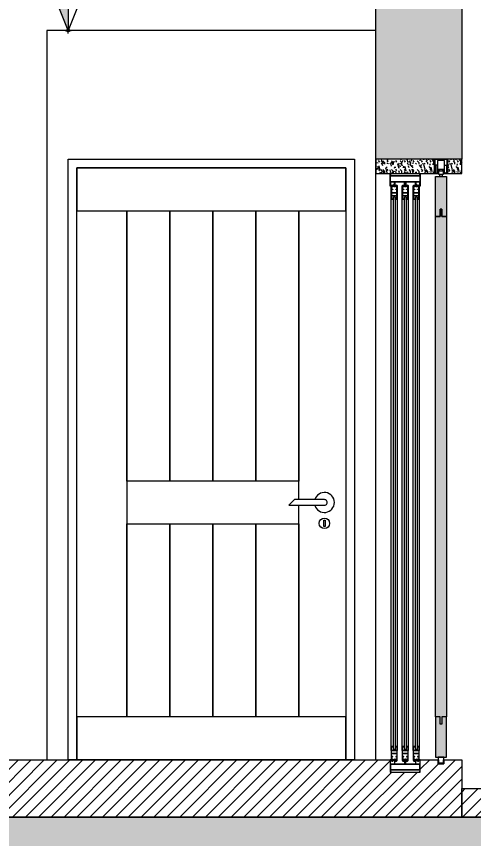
# Model space of a CAD drawing. Header units: metres. Extents: x -197 to 1099, y -24 to 14.
# Drawn here: x 946.959 to 948.556, y 3.225 to 6.099 of the extents above; entities that cross this region are included whole.
import ezdxf
from ezdxf.enums import TextEntityAlignment as Align

# ---------------------------------------------------------------- set-up
doc = ezdxf.new("R2010")
doc.units = ezdxf.units.M
doc.header["$LTSCALE"] = 0.001
doc.header["$PDMODE"] = 34
doc.header["$PDSIZE"] = 0.01
doc.layers.get('0').update_dxf_attribs({"lineweight": 13, "true_color": 0x000000})
for name, color, linetype, lineweight, true_color in [('Jach-Anotaciones-CalidaddeLínea 0.09', 7, 'Continuous', 9, 0x000000), ('Jach-Anotaciones-Hatch-Lum100%', 7, 'Continuous', 13, 0x000000), ('Jach-Anotaciones-Hatch-Lum30%', 7, 'Continuous', 13, 0xb3b3b3), ('Jach-Anotaciones-Hatch-Lum50%', 9, 'Continuous', 13, 0x808080), ('Jach-Anotaciones-Hatch-Lum60%', 7, 'Continuous', 13, 0x666666), ('Jach-Anotaciones-LineasDetalle0.09mm', 7, 'Continuous', 15, 0x000000), ('Jach-Anotaciones-LineasDetalle0.15mm', 7, 'Continuous', 15, 0x000000), ('Jach-Anotaciones-LineasDetalle0.18mm', 7, 'Continuous', 18, 0x000000), ('JACH-Anotaciones-Textos-Lum75% @ 0.075', 7, 'Continuous', 13, 0x404040)]:
    doc.layers.add(name, color=color, linetype=linetype, lineweight=lineweight, true_color=true_color)
doc.styles.add('02a-Calibri-JACH(1.8mm)', font='calibri.ttf', dxfattribs={"height": 2.2})

# ---------------------------------------------------------------- blocks, each defined once
blk = doc.blocks.new('A$Cb6ad2e18')
at = {"layer": 'Jach-Anotaciones-Hatch-Lum30%', "ltscale": 100}
h = blk.add_hatch(color=256, dxfattribs=at)
h.dxf.hatch_style = 1
h.paths.add_polyline_path([(-0.0695, -0.175), (-0.0695, -0.2), (-0.0535, -0.2), (-0.0535, -1.95), (-0.0695, -1.95), (-0.0695, -1.975), (-0.0755, -1.975), (-0.0755, -1.95), (-0.0915, -1.95), (-0.0915, -0.2), (-0.0755, -0.2), (-0.0755, -0.175)])
at = {"layer": 'Jach-Anotaciones-Hatch-Lum50%', "ltscale": 100}
h = blk.add_hatch(dxfattribs=at)
h.set_pattern_fill('PATRON00011', color=256, scale=0.03, pattern_type=2)
h.set_pattern_definition([(333.4349, (-11.106836, 60.486254), (-0.0299999747, 0.0300000393), [0.00402492, -0.06305712]), (284.5742, (-11.103236, 60.484454), (-0.20999978675, 0.8100000662596), [0.01549872, -1.53437226]), (252.4744, (-11.099336, 60.499454), (-0.15000024805, -0.47999990738), [0.00597747, -0.5917683]), (315, (-11.101136, 60.493754), (0.030000009, -7e-18), [0.00763674, -0.03478965]), (270, (-11.095736, 60.488354), (0.03, -0.03), [0.0057, -0.0243]), (309.0939, (-11.095736, 60.482654), (0.27000024094, -0.329999817302), [0.01236933, -0.60609654]), (270, (-11.087936, 60.473054), (0.03, -0.03), [0.0036, -0.0264]), (287.5256, (-11.087936, 60.499454), (-0.15000024805, 0.47999990738), [0.00597747, -0.5917683]), (303.6901, (-11.086136, 60.493754), (-0.03000004, 0.0599999867), [0.00648999, -0.10167654]), (339.7751, (-11.082536, 60.488354), (0.32999991793, -0.120000250068), [0.00607455, -0.60137916])])
h.paths.add_polyline_path([(-0.095, 0), (-0.3, 0), (-0.3, -0.05), (-0.095, -0.05)])
h = blk.add_hatch(dxfattribs=at)
h.set_pattern_fill('PATRON00011', color=256, scale=0.03, pattern_type=2)
h.set_pattern_definition([(333.4349, (-11.011836, 60.486254), (-0.0299999747, 0.0300000393), [0.00402492, -0.06305712]), (284.5742, (-11.008236, 60.4844541), (-0.20999978675, 0.8100000662596), [0.01549872, -1.53437226]), (252.4744, (-11.004336, 60.4994541), (-0.15000024805, -0.47999990738), [0.00597747, -0.5917683]), (315, (-11.006136, 60.493754), (0.030000009, -7e-18), [0.00763674, -0.03478965]), (270, (-11.000736, 60.488354), (0.03, -0.03), [0.0057, -0.0243]), (309.0939, (-11.000736, 60.4826541), (0.27000024094, -0.329999817302), [0.01236933, -0.60609654]), (270, (-10.992936, 60.473054), (0.03, -0.03), [0.0036, -0.0264]), (287.5256, (-10.992936, 60.4994541), (-0.15000024805, 0.47999990738), [0.00597747, -0.5917683]), (303.6901, (-10.991136, 60.493754), (-0.03000004, 0.0599999867), [0.00648999, -0.10167654]), (339.7751, (-10.987536, 60.4883541), (0.32999991793, -0.120000250068), [0.00607455, -0.60137916])])
h.paths.add_polyline_path([(0, 0), (-0.05, 0), (-0.05, -0.05), (0, -0.05)])
for points in [[(-0.0915, -0.06), (-0.0535, -0.06), (-0.0535, -0.2), (-0.0915, -0.2)], [(-0.0915, -2.09), (-0.0535, -2.09), (-0.0535, -1.95), (-0.0695, -1.95), (-0.0695, -1.975), (-0.0755, -1.975), (-0.0755, -1.95), (-0.0915, -1.95)]]:
    blk.add_hatch(color=256, dxfattribs=at).paths.add_polyline_path(points)
for points in [[(-0.2461, -0.1174), (-0.2257, -0.1174), (-0.2257, -2.0667), (-0.2461, -2.0667)], [(-0.2077, -0.1174), (-0.1873, -0.1174), (-0.1873, -2.0667), (-0.2077, -2.0667)], [(-0.1693, -0.1174), (-0.1489, -0.1174), (-0.1489, -2.0667), (-0.1693, -2.0667)]]:
    blk.add_lwpolyline(points, close=True, dxfattribs=at)
at = {"layer": 'Jach-Anotaciones-LineasDetalle0.09mm', "ltscale": 100}
for points in [[(-0.095, 0), (-0.3, 0), (-0.3, -0.05), (-0.095, -0.05)], [(0, 0), (-0.05, 0), (-0.05, -0.05), (0, -0.05)], [(-0.0602, -0.0233), (-0.0602, -0.0043), (-0.0848, -0.0043), (-0.0848, -0.0344), (-0.0602, -0.0344)], [(-0.0653, -0.0536), (-0.0798, -0.0536), (-0.0798, -0.0406), (-0.0653, -0.0406)]]:
    blk.add_lwpolyline(points, close=True, dxfattribs=at)
for points in [[(-0.0653, -0.0389), (-0.0634, -0.0389), (-0.0634, -0.05), (-0.05, -0.05), (-0.05, 0), (-0.095, 0), (-0.095, -0.05), (-0.0816, -0.05), (-0.0816, -0.0389), (-0.0798, -0.0389)], [(-0.0653, -0.0379), (-0.0653, -0.0379), (-0.0625, -0.0379), (-0.0625, -0.0379), (-0.0625, -0.049), (-0.051, -0.049), (-0.051, -0.001), (-0.094, -0.001), (-0.094, -0.049), (-0.0825, -0.049), (-0.0825, -0.0379), (-0.0798, -0.0379)], [(-0.0769, -0.0406), (-0.0769, -0.0344), (-0.0681, -0.0344), (-0.0681, -0.0406)], [(-0.0681, -0.0536), (-0.0681, -0.06), (-0.0769, -0.06), (-0.0769, -0.0536)]]:
    blk.add_lwpolyline(points, dxfattribs=at)
for points in [[(-0.089, -0.0483), (-0.0876, -0.0483, 0.414214), (-0.0848, -0.0455), (-0.0848, -0.0233, 0.414214), (-0.0876, -0.0205), (-0.089, -0.0205, 0.414214), (-0.0917, -0.0233), (-0.0917, -0.0455, 0.414214)], [(-0.056, -0.0483), (-0.0574, -0.0483, -0.414214), (-0.0602, -0.0455), (-0.0602, -0.0233, -0.414214), (-0.0574, -0.0205), (-0.056, -0.0205, -0.414214), (-0.0532, -0.0233), (-0.0532, -0.0455, -0.414214)], [(-0.056, -0.0483), (-0.0574, -0.0483, -0.414214), (-0.0602, -0.0455), (-0.0602, -0.0233, -0.414214), (-0.0574, -0.0205), (-0.056, -0.0205, -0.414214), (-0.0532, -0.0233), (-0.0532, -0.0455, -0.414214)]]:
    blk.add_lwpolyline(points, format="xyb", close=True, dxfattribs=at)
at = {"layer": 'Jach-Anotaciones-LineasDetalle0.15mm', "ltscale": 100}
for points in [[(-0.1975, -0.0574), (-0.146, -0.0574), (-0.146, -0.053), (-0.1464, -0.053, -0.276383), (-0.1482, -0.0519, -0.829157), (-0.1473, -0.0514, 0.276383), (-0.1464, -0.052), (-0.146, -0.052), (-0.146, -0.05), (-0.145, -0.05), (-0.145, -0.0945), (-0.146, -0.0945), (-0.146, -0.08), (-0.1603, -0.08), (-0.1603, -0.0945, 1), (-0.1579, -0.0945), (-0.1579, -0.0887), (-0.1569, -0.0887), (-0.1569, -0.0945, -1), (-0.1613, -0.0945), (-0.1613, -0.08), (-0.1953, -0.08), (-0.1953, -0.0945, -0.414214), (-0.1975, -0.0967, -0.414214), (-0.1997, -0.0945), (-0.1997, -0.08), (-0.2337, -0.08), (-0.2337, -0.0945, -1), (-0.2381, -0.0945), (-0.2381, -0.0887), (-0.2371, -0.0887), (-0.2371, -0.0945, 1), (-0.2347, -0.0945), (-0.2347, -0.08), (-0.249, -0.08), (-0.249, -0.0945), (-0.25, -0.0945), (-0.25, -0.05), (-0.249, -0.05), (-0.249, -0.052), (-0.2486, -0.052, 0.276383), (-0.2477, -0.0514, -0.829157), (-0.2468, -0.0519, -0.276383), (-0.2486, -0.053), (-0.249, -0.053), (-0.249, -0.0574)], [(-0.1975, -0.08), (-0.1987, -0.08), (-0.1987, -0.0945, 0.414214), (-0.1975, -0.0957, 0.414214), (-0.1963, -0.0945), (-0.1963, -0.08)], [(-0.1975, -2.1349), (-0.146, -2.1349), (-0.146, -2.1394), (-0.1464, -2.1394, 0.276383), (-0.1482, -2.1405, 0.829157), (-0.1473, -2.1409, -0.276383), (-0.1464, -2.1403), (-0.146, -2.1403), (-0.146, -2.1423), (-0.145, -2.1423), (-0.145, -2.1), (-0.146, -2.1), (-0.146, -2.1152), (-0.1603, -2.1152), (-0.1603, -2.1, -1), (-0.1579, -2.1), (-0.1579, -2.1019), (-0.1569, -2.1019), (-0.1569, -2.1, 1), (-0.1613, -2.1), (-0.1613, -2.1152), (-0.1953, -2.1152), (-0.1953, -2.1, 0.414214), (-0.1975, -2.0978, 0.414214), (-0.1997, -2.1), (-0.1997, -2.1152), (-0.2337, -2.1152), (-0.2337, -2.1, 1), (-0.2381, -2.1), (-0.2381, -2.1019), (-0.2371, -2.1019), (-0.2371, -2.1, -1), (-0.2347, -2.1), (-0.2347, -2.1152), (-0.249, -2.1152), (-0.249, -2.1), (-0.25, -2.1), (-0.25, -2.1423), (-0.249, -2.1423), (-0.249, -2.1403), (-0.2486, -2.1403, -0.276383), (-0.2477, -2.1409, 0.829157), (-0.2468, -2.1405, 0.276383), (-0.2486, -2.1394), (-0.249, -2.1394), (-0.249, -2.1349)], [(-0.1975, -2.1152), (-0.1987, -2.1152), (-0.1987, -2.1, -0.414214), (-0.1975, -2.0988, -0.414214), (-0.1963, -2.1), (-0.1963, -2.1152)]]:
    blk.add_lwpolyline(points, format="xyb", close=True, dxfattribs=at)
for points in [[(-0.1997, -0.079), (-0.249, -0.079), (-0.249, -0.0584), (-0.1975, -0.0584), (-0.146, -0.0584), (-0.146, -0.079)], [(-0.0625, -2.091), (-0.0825, -2.091), (-0.0825, -2.09), (-0.0625, -2.09)], [(-0.0635, -2.1112), (-0.0815, -2.1112), (-0.0815, -2.091), (-0.0635, -2.091)], [(-0.1997, -2.1162), (-0.249, -2.1162), (-0.249, -2.134), (-0.1975, -2.134), (-0.146, -2.134), (-0.146, -2.1162)], [(-0.0815, -2.1), (-0.0815, -2.113), (-0.0635, -2.113), (-0.0635, -2.1), (-0.0625, -2.1), (-0.0625, -2.114), (-0.0825, -2.114), (-0.0825, -2.1)]]:
    blk.add_lwpolyline(points, close=True, dxfattribs=at)
at = {"layer": 'Jach-Anotaciones-LineasDetalle0.18mm', "ltscale": 100}
for points in [[(-0.0915, -0.06), (-0.0535, -0.06), (-0.0535, -0.2), (-0.0695, -0.2), (-0.0695, -0.175), (-0.0755, -0.175), (-0.0755, -0.2), (-0.0915, -0.2)], [(-0.0695, -0.175), (-0.0695, -0.2), (-0.0535, -0.2), (-0.0535, -1.95), (-0.0695, -1.95), (-0.0695, -1.975), (-0.0755, -1.975), (-0.0755, -1.95), (-0.0915, -1.95), (-0.0915, -0.2), (-0.0755, -0.2), (-0.0755, -0.175)], [(-0.0915, -2.09), (-0.0535, -2.09), (-0.0535, -1.95), (-0.0695, -1.95), (-0.0695, -1.975), (-0.0755, -1.975), (-0.0755, -1.95), (-0.0915, -1.95)]]:
    blk.add_lwpolyline(points, close=True, dxfattribs=at)
at = {"ltscale": 100}
for points in [[(-0.239, -0.1319), (-0.2329, -0.1319), (-0.2329, -2.0633), (-0.239, -2.0633)], [(-0.2005, -0.1319), (-0.1945, -0.1319), (-0.1945, -2.0633), (-0.2005, -2.0633)], [(-0.1621, -0.1319), (-0.156, -0.1319), (-0.156, -2.0633), (-0.1621, -2.0633)]]:
    blk.add_wipeout(points, dxfattribs=at).dxf.layer = 'Jach-Anotaciones-Hatch-Lum50%'
at = {"layer": 'Jach-Anotaciones-LineasDetalle0.15mm', "ltscale": 100}
for points in [[(-0.2268, -0.1164), (-0.2268, -0.1058), (-0.2309, -0.1058), (-0.2309, -0.1048), (-0.2268, -0.1048), (-0.2268, -0.0937, 0.372825), (-0.2288, -0.0913), (-0.2288, -0.0967), (-0.2298, -0.0967), (-0.231, -0.0967), (-0.231, -0.0951, -1), (-0.2303, -0.0951), (-0.2303, -0.096), (-0.2298, -0.096), (-0.2298, -0.091), (-0.2303, -0.091), (-0.2303, -0.0918, -1), (-0.231, -0.0918), (-0.231, -0.0903), (-0.2291, -0.0903), (-0.2291, -0.0903, -0.414214), (-0.2257, -0.0937), (-0.2257, -0.1377, -0.414214), (-0.2291, -0.1411), (-0.2318, -0.1411), (-0.2318, -0.1377), (-0.2308, -0.1377), (-0.2308, -0.1401), (-0.2291, -0.1401, 0.414214), (-0.2268, -0.1377), (-0.2268, -0.1278), (-0.245, -0.1278), (-0.245, -0.1377, 0.414214), (-0.2427, -0.1401), (-0.241, -0.1401), (-0.241, -0.1377), (-0.24, -0.1377), (-0.24, -0.1411), (-0.2427, -0.1411, -0.414214), (-0.2461, -0.1377), (-0.2461, -0.0937, -0.414214), (-0.2427, -0.0903), (-0.2427, -0.0903), (-0.2408, -0.0903), (-0.2408, -0.0918, -1), (-0.2415, -0.0918), (-0.2415, -0.091), (-0.242, -0.091), (-0.242, -0.096), (-0.2415, -0.096), (-0.2415, -0.0951, -1), (-0.2408, -0.0951), (-0.2408, -0.0967), (-0.242, -0.0967), (-0.243, -0.0967), (-0.243, -0.0913, 0.372825), (-0.245, -0.0937), (-0.245, -0.1048), (-0.2409, -0.1048), (-0.2409, -0.1058), (-0.245, -0.1058), (-0.245, -0.1164)], [(-0.1884, -0.1164), (-0.1884, -0.1058), (-0.1925, -0.1058), (-0.1925, -0.1048), (-0.1884, -0.1048), (-0.1884, -0.0937, 0.372825), (-0.1904, -0.0913), (-0.1904, -0.0967), (-0.1914, -0.0967), (-0.1926, -0.0967), (-0.1926, -0.0951, -1), (-0.1919, -0.0951), (-0.1919, -0.096), (-0.1914, -0.096), (-0.1914, -0.091), (-0.1919, -0.091), (-0.1919, -0.0918, -1), (-0.1926, -0.0918), (-0.1926, -0.0903), (-0.1907, -0.0903), (-0.1907, -0.0903, -0.414214), (-0.1873, -0.0937), (-0.1873, -0.1377, -0.414214), (-0.1907, -0.1411), (-0.1934, -0.1411), (-0.1934, -0.1377), (-0.1924, -0.1377), (-0.1924, -0.1401), (-0.1907, -0.1401, 0.414214), (-0.1884, -0.1377), (-0.1884, -0.1278), (-0.2066, -0.1278), (-0.2066, -0.1377, 0.414214), (-0.2043, -0.1401), (-0.2026, -0.1401), (-0.2026, -0.1377), (-0.2016, -0.1377), (-0.2016, -0.1411), (-0.2043, -0.1411, -0.414214), (-0.2077, -0.1377), (-0.2077, -0.0937, -0.414214), (-0.2043, -0.0903), (-0.2043, -0.0903), (-0.2024, -0.0903), (-0.2024, -0.0918, -1), (-0.2031, -0.0918), (-0.2031, -0.091), (-0.2036, -0.091), (-0.2036, -0.096), (-0.2031, -0.096), (-0.2031, -0.0951, -1), (-0.2024, -0.0951), (-0.2024, -0.0967), (-0.2036, -0.0967), (-0.2046, -0.0967), (-0.2046, -0.0913, 0.372825), (-0.2066, -0.0937), (-0.2066, -0.1048), (-0.2025, -0.1048), (-0.2025, -0.1058), (-0.2066, -0.1058), (-0.2066, -0.1164)], [(-0.15, -0.1164), (-0.15, -0.1058), (-0.1541, -0.1058), (-0.1541, -0.1048), (-0.15, -0.1048), (-0.15, -0.0937, 0.372825), (-0.152, -0.0913), (-0.152, -0.0967), (-0.153, -0.0967), (-0.1542, -0.0967), (-0.1542, -0.0951, -1), (-0.1535, -0.0951), (-0.1535, -0.096), (-0.153, -0.096), (-0.153, -0.091), (-0.1535, -0.091), (-0.1535, -0.0918, -1), (-0.1542, -0.0918), (-0.1542, -0.0903), (-0.1523, -0.0903), (-0.1523, -0.0903, -0.414214), (-0.1489, -0.0937), (-0.1489, -0.1377, -0.414214), (-0.1523, -0.1411), (-0.155, -0.1411), (-0.155, -0.1377), (-0.154, -0.1377), (-0.154, -0.1401), (-0.1523, -0.1401, 0.414214), (-0.15, -0.1377), (-0.15, -0.1278), (-0.1682, -0.1278), (-0.1682, -0.1377, 0.414214), (-0.1659, -0.1401), (-0.1642, -0.1401), (-0.1642, -0.1377), (-0.1632, -0.1377), (-0.1632, -0.1411), (-0.1659, -0.1411, -0.414214), (-0.1693, -0.1377), (-0.1693, -0.0937, -0.414214), (-0.1659, -0.0903), (-0.1659, -0.0903), (-0.164, -0.0903), (-0.164, -0.0918, -1), (-0.1647, -0.0918), (-0.1647, -0.091), (-0.1652, -0.091), (-0.1652, -0.096), (-0.1647, -0.096), (-0.1647, -0.0951, -1), (-0.164, -0.0951), (-0.164, -0.0967), (-0.1652, -0.0967), (-0.1662, -0.0967), (-0.1662, -0.0913, 0.372825), (-0.1682, -0.0937), (-0.1682, -0.1048), (-0.1641, -0.1048), (-0.1641, -0.1058), (-0.1682, -0.1058), (-0.1682, -0.1164)], [(-0.2268, -2.0781), (-0.2268, -2.0887), (-0.2309, -2.0887), (-0.2309, -2.0897), (-0.2268, -2.0897), (-0.2268, -2.1008, -0.372825), (-0.2288, -2.1032), (-0.2288, -2.0978), (-0.2298, -2.0978), (-0.231, -2.0978), (-0.231, -2.0994, 1), (-0.2303, -2.0994), (-0.2303, -2.0985), (-0.2298, -2.0985), (-0.2298, -2.1035), (-0.2303, -2.1035), (-0.2303, -2.1027, 1), (-0.231, -2.1027), (-0.231, -2.1042), (-0.2291, -2.1042), (-0.2291, -2.1042, 0.414214), (-0.2257, -2.1008), (-0.2257, -2.0568, 0.414214), (-0.2291, -2.0534), (-0.2318, -2.0534), (-0.2318, -2.0568), (-0.2308, -2.0568), (-0.2308, -2.0544), (-0.2291, -2.0544, -0.414214), (-0.2268, -2.0568), (-0.2268, -2.0667), (-0.245, -2.0667), (-0.245, -2.0568, -0.414214), (-0.2427, -2.0544), (-0.241, -2.0544), (-0.241, -2.0568), (-0.24, -2.0568), (-0.24, -2.0534), (-0.2427, -2.0534, 0.414214), (-0.2461, -2.0568), (-0.2461, -2.1008, 0.414214), (-0.2427, -2.1042), (-0.2427, -2.1042), (-0.2408, -2.1042), (-0.2408, -2.1027, 1), (-0.2415, -2.1027), (-0.2415, -2.1035), (-0.242, -2.1035), (-0.242, -2.0985), (-0.2415, -2.0985), (-0.2415, -2.0994, 1), (-0.2408, -2.0994), (-0.2408, -2.0978), (-0.242, -2.0978), (-0.243, -2.0978), (-0.243, -2.1032, -0.372825), (-0.245, -2.1008), (-0.245, -2.0897), (-0.2409, -2.0897), (-0.2409, -2.0887), (-0.245, -2.0887), (-0.245, -2.0781)], [(-0.1884, -2.0781), (-0.1884, -2.0887), (-0.1925, -2.0887), (-0.1925, -2.0897), (-0.1884, -2.0897), (-0.1884, -2.1008, -0.372825), (-0.1904, -2.1032), (-0.1904, -2.0978), (-0.1914, -2.0978), (-0.1926, -2.0978), (-0.1926, -2.0994, 1), (-0.1919, -2.0994), (-0.1919, -2.0985), (-0.1914, -2.0985), (-0.1914, -2.1035), (-0.1919, -2.1035), (-0.1919, -2.1027, 1), (-0.1926, -2.1027), (-0.1926, -2.1042), (-0.1907, -2.1042), (-0.1907, -2.1042, 0.414214), (-0.1873, -2.1008), (-0.1873, -2.0568, 0.414214), (-0.1907, -2.0534), (-0.1934, -2.0534), (-0.1934, -2.0568), (-0.1924, -2.0568), (-0.1924, -2.0544), (-0.1907, -2.0544, -0.414214), (-0.1884, -2.0568), (-0.1884, -2.0667), (-0.2066, -2.0667), (-0.2066, -2.0568, -0.414214), (-0.2043, -2.0544), (-0.2026, -2.0544), (-0.2026, -2.0568), (-0.2016, -2.0568), (-0.2016, -2.0534), (-0.2043, -2.0534, 0.414214), (-0.2077, -2.0568), (-0.2077, -2.1008, 0.414214), (-0.2043, -2.1042), (-0.2043, -2.1042), (-0.2024, -2.1042), (-0.2024, -2.1027, 1), (-0.2031, -2.1027), (-0.2031, -2.1035), (-0.2036, -2.1035), (-0.2036, -2.0985), (-0.2031, -2.0985), (-0.2031, -2.0994, 1), (-0.2024, -2.0994), (-0.2024, -2.0978), (-0.2036, -2.0978), (-0.2046, -2.0978), (-0.2046, -2.1032, -0.372825), (-0.2066, -2.1008), (-0.2066, -2.0897), (-0.2025, -2.0897), (-0.2025, -2.0887), (-0.2066, -2.0887), (-0.2066, -2.0781)], [(-0.15, -2.0781), (-0.15, -2.0887), (-0.1541, -2.0887), (-0.1541, -2.0897), (-0.15, -2.0897), (-0.15, -2.1008, -0.372825), (-0.152, -2.1032), (-0.152, -2.0978), (-0.153, -2.0978), (-0.1542, -2.0978), (-0.1542, -2.0994, 1), (-0.1535, -2.0994), (-0.1535, -2.0985), (-0.153, -2.0985), (-0.153, -2.1035), (-0.1535, -2.1035), (-0.1535, -2.1027, 1), (-0.1542, -2.1027), (-0.1542, -2.1042), (-0.1523, -2.1042), (-0.1523, -2.1042, 0.414214), (-0.1489, -2.1008), (-0.1489, -2.0568, 0.414214), (-0.1523, -2.0534), (-0.155, -2.0534), (-0.155, -2.0568), (-0.154, -2.0568), (-0.154, -2.0544), (-0.1523, -2.0544, -0.414214), (-0.15, -2.0568), (-0.15, -2.0667), (-0.1682, -2.0667), (-0.1682, -2.0568, -0.414214), (-0.1659, -2.0544), (-0.1642, -2.0544), (-0.1642, -2.0568), (-0.1632, -2.0568), (-0.1632, -2.0534), (-0.1659, -2.0534, 0.414214), (-0.1693, -2.0568), (-0.1693, -2.1008, 0.414214), (-0.1659, -2.1042), (-0.1659, -2.1042), (-0.164, -2.1042), (-0.164, -2.1027, 1), (-0.1647, -2.1027), (-0.1647, -2.1035), (-0.1652, -2.1035), (-0.1652, -2.0985), (-0.1647, -2.0985), (-0.1647, -2.0994, 1), (-0.164, -2.0994), (-0.164, -2.0978), (-0.1652, -2.0978), (-0.1662, -2.0978), (-0.1662, -2.1032, -0.372825), (-0.1682, -2.1008), (-0.1682, -2.0897), (-0.1641, -2.0897), (-0.1641, -2.0887), (-0.1682, -2.0887), (-0.1682, -2.0781)]]:
    blk.add_lwpolyline(points, format="xyb", close=True, dxfattribs=at)
for points in [[(-0.2268, -0.1268), (-0.2268, -0.1174), (-0.245, -0.1174), (-0.245, -0.1268)], [(-0.239, -0.1319), (-0.2329, -0.1319), (-0.2329, -2.0633), (-0.239, -2.0633)], [(-0.1884, -0.1268), (-0.1884, -0.1174), (-0.2066, -0.1174), (-0.2066, -0.1268)], [(-0.2005, -0.1319), (-0.1945, -0.1319), (-0.1945, -2.0633), (-0.2005, -2.0633)], [(-0.15, -0.1268), (-0.15, -0.1174), (-0.1682, -0.1174), (-0.1682, -0.1268)], [(-0.1621, -0.1319), (-0.156, -0.1319), (-0.156, -2.0633), (-0.1621, -2.0633)], [(-0.2268, -2.0677), (-0.2268, -2.0771), (-0.245, -2.0771), (-0.245, -2.0677)], [(-0.1884, -2.0677), (-0.1884, -2.0771), (-0.2066, -2.0771), (-0.2066, -2.0677)], [(-0.15, -2.0677), (-0.15, -2.0771), (-0.1682, -2.0771), (-0.1682, -2.0677)]]:
    blk.add_lwpolyline(points, close=True, dxfattribs=at)
blk = doc.blocks.new('A$Cf3e3c102')
at = {"layer": 'Jach-Anotaciones-Hatch-Lum60%', "ltscale": 100}
for points in [[(0.205, 1.92), (0.355, 1.92), (0.355, 0.975), (0.205, 0.975)], [(0.355, 1.92), (0.5052, 1.92), (0.5052, 0.975), (0.355, 0.975)], [(0.5052, 1.92), (0.6552, 1.92), (0.6552, 0.975), (0.5052, 0.975)], [(0.6552, 1.92), (0.8052, 1.92), (0.8052, 0.975), (0.6552, 0.975)], [(0.205, 0.825), (0.355, 0.825), (0.355, 0.15), (0.205, 0.15)], [(0.355, 0.825), (0.5052, 0.825), (0.5052, 0.15), (0.355, 0.15)], [(0.5052, 0.825), (0.6552, 0.825), (0.6552, 0.15), (0.5052, 0.15)], [(0.6552, 0.825), (0.8052, 0.825), (0.8052, 0.15), (0.6552, 0.15)]]:
    blk.add_lwpolyline(points, close=True, dxfattribs=at)
at = {"layer": 'Jach-Anotaciones-LineasDetalle0.09mm', "ltscale": 100}
for points in [[(0, 2.1), (1, 2.1), (1, 0), (0, 0)], [(0.03, 2.07), (0.97, 2.07), (0.97, 0), (0.03, 0)], [(0.03, 2.07), (0.97, 2.07), (0.97, 0), (0.03, 0)]]:
    blk.add_lwpolyline(points, close=True, dxfattribs=at)
at = {"layer": 'Jach-Anotaciones-LineasDetalle0.15mm', "ltscale": 100}
for points in [[(0.03, 1.92), (0.97, 1.92), (0.97, 2.07), (0.03, 2.07)], [(0.03, 1.92), (0.205, 1.92), (0.205, 0.15), (0.03, 0.15)], [(0.03, 0), (0.97, 0), (0.97, 0.15), (0.03, 0.15)]]:
    blk.add_lwpolyline(points, close=True, dxfattribs=at)
for points in [[(0.8052, 0.91), (0.8052, 1.92), (0.97, 1.92), (0.97, 0.15), (0.8052, 0.15), (0.8052, 0.89)], [(0.8052, 0.91), (0.8052, 0.975), (0.205, 0.975), (0.205, 0.825), (0.8052, 0.825), (0.8052, 0.89)]]:
    blk.add_lwpolyline(points, dxfattribs=at)
at = {"layer": 'Jach-Anotaciones-LineasDetalle0.15mm'}
blk.add_lwpolyline([(0.7704, 0.89), (0.895, 0.89, 1.000001), (0.895, 0.91), (0.7902, 0.91)], format="xyb", close=True, dxfattribs=at)
blk.add_lwpolyline([(0.8926, 0.8384), (0.8974, 0.8384), (0.8974, 0.8155), (0.8926, 0.8155)], close=True, dxfattribs=at)
blk.add_circle((0.895, 0.827), 0.0182, dxfattribs=at)
blk.add_arc((0.895, 0.9), 0.035, 196.6015, 163.3985, dxfattribs=at)
blk = doc.blocks.new('*U408')
at = {"lineweight": 0, "ltscale": 100}
h = blk.add_hatch(dxfattribs=at)
h.set_pattern_fill('ANGLE', color=256)
h.set_pattern_definition([(0, (169.421, 45.032), (0, 6.985), [5.08, -1.905]), (90, (169.421, 45.032), (-6.985, 4e-16), [5.08, -1.905])])
h.paths.add_polyline_path([(0, 2.5), (0, 0), (1, 2.5)])
h = blk.add_hatch(color=256, dxfattribs=at)
h.dxf.hatch_style = 1
h.paths.add_polyline_path([(0, 2.5), (0, 0), (1, 2.5)])
for points in [[(0, 5.099), (-9.466, 5.099)], [(0, 5.099), (0, 1.25)]]:
    blk.add_lwpolyline(points, dxfattribs=at)
for points in [[(0, 0), (1, 2.5), (-1, 2.5)], [(0, 2.5), (0, 0), (1, 2.5)]]:
    blk.add_lwpolyline(points, close=True, dxfattribs=at)
blk.add_point((0, 0), dxfattribs=at)
at = {"lineweight": 0, "ltscale": 100, "style": '02a-Calibri-JACH(1.8mm)'}
blk.add_attdef('ALT', text='', height=2.2, dxfattribs=at).set_placement((-4.733, 6.401), align=Align.MIDDLE_CENTER)

msp = doc.modelspace()

# ---------------------------------------------------------------- hatches: boundary and pattern name
at = {"layer": 'Jach-Anotaciones-Hatch-Lum100%', "ltscale": 100}
h = msp.add_hatch(color=256, dxfattribs=at)
h.dxf.hatch_style = 1
h.paths.add_polyline_path([(948.21466, 6.9304), (948.51466, 6.9304), (948.51466, 5.6), (948.21466, 5.6)])
h = msp.add_hatch(color=256, dxfattribs=at)
h.dxf.hatch_style = 1
h.paths.add_polyline_path([(943.81466, 3.3), (950.22317, 3.3), (950.22317, 3.37), (950.35317, 3.37), (950.35317, 3.15), (943.81466, 3.15)])
at = {"layer": 'Jach-Anotaciones-Hatch-Lum50%', "ltscale": 100}
h = msp.add_hatch(dxfattribs=at)
h.set_pattern_fill('ANSI31', color=256, scale=0.01)
h.paths.add_polyline_path([(931.91466, 3.5), (948.26466, 3.5), (948.26466, 3.45766), (948.36966, 3.45766), (948.36966, 3.5), (948.43216, 3.5), (948.43216, 3.486), (948.45216, 3.486), (948.45216, 3.5), (948.51466, 3.5), (948.51466, 3.3), (931.91466, 3.3)])
h = msp.add_hatch(dxfattribs=at)
h.set_pattern_fill('ANSI31', color=256, scale=0.01)
h.paths.add_polyline_path([(948.51466, 3.4), (950.36217, 3.4), (950.36217, 3.37), (950.22317, 3.37), (950.22317, 3.3), (948.51466, 3.3)])

# ---------------------------------------------------------------- linework, layer by layer
at = {"layer": 'Jach-Anotaciones-CalidaddeLínea 0.09', "ltscale": 100}
for points in [[(948.21466, 6.9304), (948.51466, 6.9304), (948.51466, 5.6), (948.21466, 5.6)], [(947.13966, 5.6), (948.13966, 5.6), (948.13966, 3.5), (947.13966, 3.5)], [(931.91466, 3.5), (948.26466, 3.5), (948.26466, 3.45766), (948.36966, 3.45766), (948.36966, 3.5), (948.43216, 3.5), (948.43216, 3.486), (948.45216, 3.486), (948.45216, 3.5), (948.51466, 3.5), (948.51466, 3.3), (931.91466, 3.3)], [(948.51466, 3.4), (950.36217, 3.4), (950.36217, 3.37), (950.22317, 3.37), (950.22317, 3.3), (948.51466, 3.3)], [(943.81466, 3.3), (950.22317, 3.3), (950.22317, 3.37), (950.35317, 3.37), (950.35317, 3.15), (943.81466, 3.15)]]:
    msp.add_lwpolyline(points, close=True, dxfattribs=at)

# ---------------------------------------------------------------- block references
msp.add_blockref('A$Cf3e3c102', (947.13966, 3.5), dxfattribs=at)
at = {"layer": 'JACH-Anotaciones-Textos-Lum75% @ 0.075', "ltscale": 100}
ref = msp.add_blockref('*U408', (947.13939, 6.05), dxfattribs=dict(at, xscale=-0.075, yscale=0.075, zscale=0.075))
ref.add_attrib('ALT', '6.050', dxfattribs={"layer": '0', "lineweight": 0, "ltscale": 100, "height": 0.165, "style": '02a-Calibri-JACH(1.8mm)'}).set_placement((947.49435, 6.53006), align=Align.MIDDLE_CENTER)

# ---------------------------------------------------------------- next in the draw order: block references
at = {"layer": 'Jach-Anotaciones-CalidaddeLínea 0.09', "ltscale": 100}
msp.add_blockref('A$Cb6ad2e18', (948.51466, 5.6), dxfattribs=at)

# ---------------------------------------------------------------- next in the draw order: linework, layer by layer
msp.add_lwpolyline([(947.06466, 3.5), (948.21466, 3.5), (948.21466, 6.05), (947.06466, 6.05)], close=True, dxfattribs=at)

doc.saveas('drawing.dxf')
